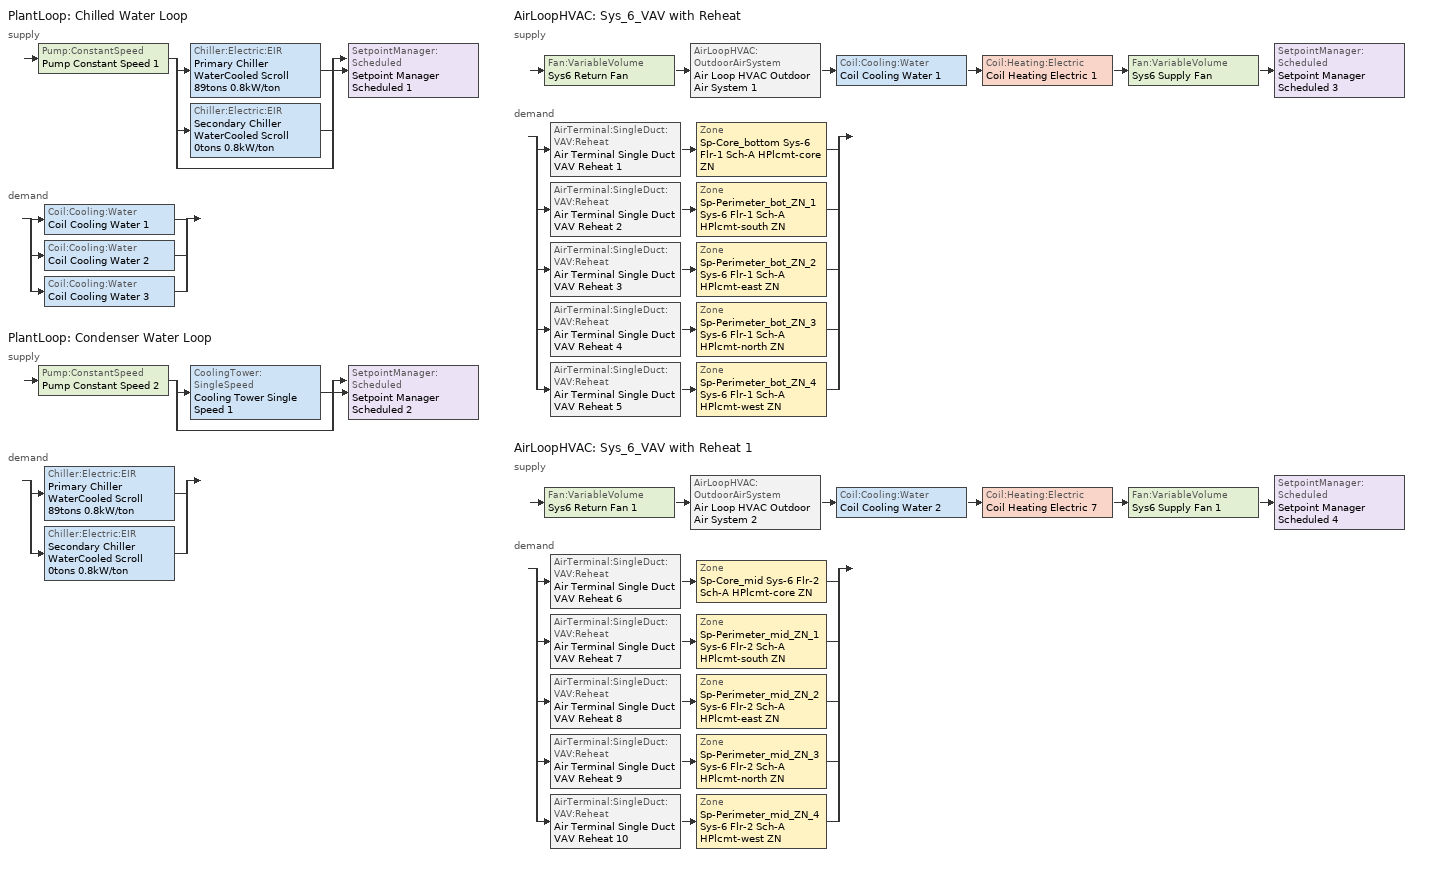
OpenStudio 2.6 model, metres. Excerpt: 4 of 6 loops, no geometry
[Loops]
PlantLoop 'Chilled Water Loop'
 supply: Pump:ConstantSpeed 'Pump Constant Speed 1' > split
  | Chiller:Electric:EIR 'Primary Chiller WaterCooled Scroll 89tons 0.8kW/ton'
  | Chiller:Electric:EIR 'Secondary Chiller WaterCooled Scroll 0tons 0.8kW/ton'
  | bypass
  join > SetpointManager:Scheduled 'Setpoint Manager Scheduled 1'
 demand: split
  | Coil:Cooling:Water 'Coil Cooling Water 1'
  | Coil:Cooling:Water 'Coil Cooling Water 2'
  | Coil:Cooling:Water 'Coil Cooling Water 3'
PlantLoop 'Condenser Water Loop'
 supply: Pump:ConstantSpeed 'Pump Constant Speed 2' > split
  | CoolingTower:SingleSpeed 'Cooling Tower Single Speed 1'
  | bypass
  join > SetpointManager:Scheduled 'Setpoint Manager Scheduled 2'
 demand: split
  | Chiller:Electric:EIR 'Primary Chiller WaterCooled Scroll 89tons 0.8kW/ton'
  | Chiller:Electric:EIR 'Secondary Chiller WaterCooled Scroll 0tons 0.8kW/ton'
AirLoopHVAC 'Sys_6_VAV with Reheat'
 supply: Fan:VariableVolume 'Sys6 Return Fan' > AirLoopHVAC:OutdoorAirSystem 'Air Loop HVAC Outdoor Air System 1' > Coil:Cooling:Water 'Coil Cooling Water 1' > Coil:Heating:Electric 'Coil Heating Electric 1' > Fan:VariableVolume 'Sys6 Supply Fan' > SetpointManager:Scheduled 'Setpoint Manager Scheduled 3'
 demand: split
  | AirTerminal:SingleDuct:VAV:Reheat 'Air Terminal Single Duct VAV Reheat 1' > Zone 'Sp-Core_bottom Sys-6 Flr-1 Sch-A HPlcmt-core ZN'
  | AirTerminal:SingleDuct:VAV:Reheat 'Air Terminal Single Duct VAV Reheat 2' > Zone 'Sp-Perimeter_bot_ZN_1 Sys-6 Flr-1 Sch-A HPlcmt-south ZN'
  | AirTerminal:SingleDuct:VAV:Reheat 'Air Terminal Single Duct VAV Reheat 3' > Zone 'Sp-Perimeter_bot_ZN_2 Sys-6 Flr-1 Sch-A HPlcmt-east ZN'
  | AirTerminal:SingleDuct:VAV:Reheat 'Air Terminal Single Duct VAV Reheat 4' > Zone 'Sp-Perimeter_bot_ZN_3 Sys-6 Flr-1 Sch-A HPlcmt-north ZN'
  | AirTerminal:SingleDuct:VAV:Reheat 'Air Terminal Single Duct VAV Reheat 5' > Zone 'Sp-Perimeter_bot_ZN_4 Sys-6 Flr-1 Sch-A HPlcmt-west ZN'
AirLoopHVAC 'Sys_6_VAV with Reheat 1'
 supply: Fan:VariableVolume 'Sys6 Return Fan 1' > AirLoopHVAC:OutdoorAirSystem 'Air Loop HVAC Outdoor Air System 2' > Coil:Cooling:Water 'Coil Cooling Water 2' > Coil:Heating:Electric 'Coil Heating Electric 7' > Fan:VariableVolume 'Sys6 Supply Fan 1' > SetpointManager:Scheduled 'Setpoint Manager Scheduled 4'
 demand: split
  | AirTerminal:SingleDuct:VAV:Reheat 'Air Terminal Single Duct VAV Reheat 6' > Zone 'Sp-Core_mid Sys-6 Flr-2 Sch-A HPlcmt-core ZN'
  | AirTerminal:SingleDuct:VAV:Reheat 'Air Terminal Single Duct VAV Reheat 7' > Zone 'Sp-Perimeter_mid_ZN_1 Sys-6 Flr-2 Sch-A HPlcmt-south ZN'
  | AirTerminal:SingleDuct:VAV:Reheat 'Air Terminal Single Duct VAV Reheat 8' > Zone 'Sp-Perimeter_mid_ZN_2 Sys-6 Flr-2 Sch-A HPlcmt-east ZN'
  | AirTerminal:SingleDuct:VAV:Reheat 'Air Terminal Single Duct VAV Reheat 9' > Zone 'Sp-Perimeter_mid_ZN_3 Sys-6 Flr-2 Sch-A HPlcmt-north ZN'
  | AirTerminal:SingleDuct:VAV:Reheat 'Air Terminal Single Duct VAV Reheat 10' > Zone 'Sp-Perimeter_mid_ZN_4 Sys-6 Flr-2 Sch-A HPlcmt-west ZN'
[Sizing:Zone] Zone Cooling Design Supply Air Temperature Input Method=SupplyAirTemperature; Zone Cooling Design Supply Air Temperature Difference {deltaC}=11.11; Zone Heating Design Supply Air Temperature Input Method=SupplyAirTemperature; Zone Heating Design Supply Air Temperature Difference {deltaC}=11.11; Zone Cooling Design Supply Air Humidity Ratio {kg-H2O/kg-air}=0.0085; Zone Heating Design Supply Air Humidity Ratio {kg-H2O/kg-air}=0.008; Cooling Design Air Flow Method=DesignDay; Heating Design Air Flow Method=DesignDay; Account for Dedicated Outdoor Air System=No; Dedicated Outdoor Air System Control Strategy=NeutralSupplyAir; Dedicated Outdoor Air Low Setpoint Temperature for Design {C}=autosize; Dedicated Outdoor Air High Setpoint Temperature for Design {C}=autosize
Name | Zone Cooling Design Supply Air Temperature {C} | Zone Heating Design Supply Air Temperature {C} | Zone Heating Sizing Factor | Zone Cooling Sizing Factor
Sp-FirstFloor_Plenum Sys-0 Flr-1 Sch-- undefined - HPlcmt-north ZN; Sp-MidFloor_Plenum Sys-0 Flr-2 Sch-- undefined - HPlcmt-north ZN; Sp-TopFloor_Plenum Sys-0 Flr-3 Sch-- undefined - HPlcmt-north ZN | 14 | 40
Sp-Perimeter_bot_ZN_3 Sys-6 Flr-1 Sch-A HPlcmt-north ZN; Sp-Perimeter_bot_ZN_2 Sys-6 Flr-1 Sch-A HPlcmt-east ZN; Sp-Perimeter_bot_ZN_4 Sys-6 Flr-1 Sch-A HPlcmt-west ZN; Sp-Perimeter_bot_ZN_1 Sys-6 Flr-1 Sch-A HPlcmt-south ZN; Sp-Core_bottom Sys-6 Flr-1 Sch-A HPlcmt-core ZN; Sp-Perimeter_mid_ZN_3 Sys-6 Flr-2 Sch-A HPlcmt-north ZN; Sp-Perimeter_mid_ZN_2 Sys-6 Flr-2 Sch-A HPlcmt-east ZN; Sp-Perimeter_mid_ZN_4 Sys-6 Flr-2 Sch-A HPlcmt-west ZN; Sp-Perimeter_mid_ZN_1 Sys-6 Flr-2 Sch-A HPlcmt-south ZN; Sp-Core_mid Sys-6 Flr-2 Sch-A HPlcmt-core ZN | 13 | 43 | 1.3 | 1.1
[Zone equipment]
Sp-Perimeter_bot_ZN_3 Sys-6 Flr-1 Sch-A HPlcmt-north ZN: Air Terminal Single Duct VAV Reheat 4, Zone HVAC Baseboard Convective Electric 4
Sp-Perimeter_bot_ZN_2 Sys-6 Flr-1 Sch-A HPlcmt-east ZN: Air Terminal Single Duct VAV Reheat 3, Zone HVAC Baseboard Convective Electric 3
Sp-Perimeter_bot_ZN_4 Sys-6 Flr-1 Sch-A HPlcmt-west ZN: Air Terminal Single Duct VAV Reheat 5, Zone HVAC Baseboard Convective Electric 5
Sp-Perimeter_bot_ZN_1 Sys-6 Flr-1 Sch-A HPlcmt-south ZN: Air Terminal Single Duct VAV Reheat 2, Zone HVAC Baseboard Convective Electric 2
Sp-Core_bottom Sys-6 Flr-1 Sch-A HPlcmt-core ZN: Air Terminal Single Duct VAV Reheat 1, Zone HVAC Baseboard Convective Electric 1
Sp-Perimeter_mid_ZN_3 Sys-6 Flr-2 Sch-A HPlcmt-north ZN: Air Terminal Single Duct VAV Reheat 9, Zone HVAC Baseboard Convective Electric 9
Sp-Perimeter_mid_ZN_2 Sys-6 Flr-2 Sch-A HPlcmt-east ZN: Air Terminal Single Duct VAV Reheat 8, Zone HVAC Baseboard Convective Electric 8
Sp-Perimeter_mid_ZN_4 Sys-6 Flr-2 Sch-A HPlcmt-west ZN: Air Terminal Single Duct VAV Reheat 10, Zone HVAC Baseboard Convective Electric 10
Sp-Perimeter_mid_ZN_1 Sys-6 Flr-2 Sch-A HPlcmt-south ZN: Air Terminal Single Duct VAV Reheat 7, Zone HVAC Baseboard Convective Electric 7
Sp-Core_mid Sys-6 Flr-2 Sch-A HPlcmt-core ZN: Air Terminal Single Duct VAV Reheat 6, Zone HVAC Baseboard Convective Electric 6
[PlantLoop] Glycol Concentration=0; Plant Loop Volume {m3}=Autocalculate; Load Distribution Scheme=Optimal
Chilled Water Loop; Condenser Water Loop
[Sizing:Plant] Loop Design Temperature Difference {deltaC}=6; Sizing Option=NonCoincident; Zone Timesteps in Averaging Window=1; Coincident Sizing Factor Mode=None
Name | Loop Type | Design Loop Exit Temperature {C}
Chilled Water Loop | Cooling | 7
Condenser Water Loop | Condenser | 29
[Pump:ConstantSpeed] Rated Flow Rate {m3/s}=autosize; Rated Pump Head {Pa}=179352; Rated Power Consumption {W}=autosize; Fraction of Motor Inefficiencies to Fluid Stream=0; Pump Control Type=Intermittent; Design Power Sizing Method=PowerPerFlowPerPressure; Design Electric Power per Unit Flow Rate {W/(m3/s)}=348701.1
Name | Motor Efficiency | Design Shaft Power per Unit Flow Rate per Unit Head {W-s/m3-Pa}
Pump Constant Speed 1 | 0.895 | 1.75215
Pump Constant Speed 2 | 0.917 | 1.53876
[Chiller:Electric:EIR] Cooling Capacity Function of Temperature Curve=WaterCooled_Scroll_CAPFT_NECB2011; Electric Input to Cooling Output Ratio Function of Temperature Curve=WaterCooled_Scroll_EIRFT_NECB2011; Electric Input to Cooling Output Ratio Function of Part Load Ratio Curve=WaterCooled_Scroll_EIRFPLR_NECB2011; Minimum Part Load Ratio=0.25; Minimum Unloading Ratio=0.25; Condenser Type=WaterCooled; Chiller Flow Mode=LeavingSetpointModulated; Design Heat Recovery Water Flow Rate {m3/s}=0; Sizing Factor=1; Basin Heater Capacity {W/K}=0; Basin Heater Setpoint Temperature {C}=10
Name | Reference Capacity {W} | Reference COP {W/W}
Primary Chiller WaterCooled Scroll 89tons 0.8kW/ton | 311895 | 4.54393
Secondary Chiller WaterCooled Scroll 0tons 0.8kW/ton | 0.001 | 4.5032
[SetpointManager:Scheduled] Control Variable=Temperature
Name | Schedule
Setpoint Manager Scheduled 1 | CHW Temp
Setpoint Manager Scheduled 2 | CW Temp
Setpoint Manager Scheduled 3 | Supply Air Temp
Setpoint Manager Scheduled 4 | Supply Air Temp 1
[CoolingTower:SingleSpeed]
Cooling Tower Single Speed 1: Design Water Flow Rate {m3/s}=autosize; Design Air Flow Rate {m3/s}=autosize; Fan Power at Design Air Flow Rate {W}=4946.95; U-Factor Times Area Value at Design Air Flow Rate {W/K}=autosize; Air Flow Rate in Free Convection Regime {m3/s}=autosize; U-Factor Times Area Value at Free Convection Air Flow Rate {W/K}=autosize; Performance Input Method=UFactorTimesAreaAndDesignWaterFlowRate; Free Convection Capacity {W}=0; Basin Heater Capacity {W/K}=0; Evaporation Loss Mode=LossFactor; Evaporation Loss Factor {percent/K}=0.2; Drift Loss Percent {percent}=0.008; Blowdown Calculation Mode=ConcentrationRatio; Blowdown Concentration Ratio=3; Capacity Control=FanCycling; Number of Cells=1; Cell Control=MinimalCell; Cell Minimum  Water Flow Rate Fraction=0.33; Cell Maximum Water Flow Rate Fraction=2.5; Sizing Factor=1; Free Convection Air Flow Rate Sizing Factor=0.1; Free Convection U-Factor Times Area Value Sizing Factor=0.1; Heat Rejection Capacity and Nominal Capacity Sizing Ratio=1.25; Free Convection Nominal Capacity Sizing Factor=0.1; Design Inlet Air Dry-Bulb Temperature {C}=35; Design Inlet Air Wet-Bulb Temperature {C}=24; Design Approach Temperature {deltaC}=5; Design Range Temperature {deltaC}=6
[AirLoopHVAC] Design Supply Air Flow Rate {m3/s}=AutoSize
Name | Availability Schedule
Sys_6_VAV with Reheat | Sys_6_VAV with Reheat Occ Sch
Sys_6_VAV with Reheat 1 | Sys_6_VAV with Reheat 1 Occ Sch
[Sizing:System] Type of Load to Size On=Sensible; Design Outdoor Air Flow Rate {m3/s}=Autosize; Minimum System Air Flow Ratio=0.3; Preheat Design Temperature {C}=7; Preheat Design Humidity Ratio {kg-H2O/kg-Air}=0.008; Precool Design Temperature {C}=12.8; Precool Design Humidity Ratio {kg-H2O/kg-Air}=0.008; Central Cooling Design Supply Air Temperature {C}=13; Central Heating Design Supply Air Temperature {C}=13.1; Sizing Option=NonCoincident; 100% Outdoor Air in Cooling=No; 100% Outdoor Air in Heating=No; Central Cooling Design Supply Air Humidity Ratio {kg-H2O/kg-Air}=0.0085; Central Heating Design Supply Air Humidity Ratio {kg-H2O/kg-Air}=0.008; Cooling Design Air Flow Method=DesignDay; Cooling Design Air Flow Rate {m3/s}=0; Heating Design Air Flow Method=DesignDay; Heating Design Air Flow Rate {m3/s}=0; System Outdoor Air Method=ZoneSum; Zone Maximum Outdoor Air Fraction=1; Cooling Supply Air Flow Rate Per Floor Area {m3/s-m2}=0.00996765; Cooling Fraction of Autosized Cooling Supply Air Flow Rate=1; Cooling Supply Air Flow Rate Per Unit Cooling Capacity {m3/s-W}=3.94755e-05; Heating Supply Air Flow Rate Per Floor Area {m3/s-m2}=0.00996765; Heating Fraction of Autosized Heating Supply Air Flow Rate=1; Heating Fraction of Autosized Cooling Supply Air Flow Rate=1; Heating Supply Air Flow Rate Per Unit Heating Capacity {m3/s-W}=3.15882e-05; Cooling Design Capacity Method=CoolingDesignCapacity; Cooling Design Capacity {W}=autosize; Cooling Design Capacity Per Floor Area {W/m2}=234.7; Fraction of Autosized Cooling Design Capacity=1; Heating Design Capacity Method=HeatingDesignCapacity; Heating Design Capacity {W}=autosize; Heating Design Capacity Per Floor Area {W/m2}=157; Fraction of Autosized Heating Design Capacity=1; Central Cooling Capacity Control Method=OnOff
Sys_6_VAV with Reheat; Sys_6_VAV with Reheat 1
[Fan:VariableVolume] Availability Schedule=Always On Discrete; Maximum Flow Rate {m3/s}=Autosize; Fan Power Minimum Flow Rate Input Method=Fraction; Fan Power Minimum Flow Fraction=0.68; Fan Power Minimum Air Flow Rate {m3/s}=0; Motor In Airstream Fraction=1; Fan Power Coefficient 1=-2.4176; Fan Power Coefficient 2=9.5874; Fan Power Coefficient 3=-11.559; Fan Power Coefficient 4=5.4009; Fan Power Coefficient 5=0
Name | Fan Efficiency | Pressure Rise {Pa} | Motor Efficiency
Sys6 Supply Fan; Sys6 Supply Fan 1 | 0.549965 | 1000 | 0.8461
Sys6 Return Fan; Sys6 Return Fan 1 | 0.299975 | 250 | 0.4615
[Coil:Heating:Electric] Availability Schedule=Always On Discrete
Coil Heating Electric 1; Coil Heating Electric 2; Coil Heating Electric 3; Coil Heating Electric 4; Coil Heating Electric 5; Coil Heating Electric 6; Coil Heating Electric 7; Coil Heating Electric 8; Coil Heating Electric 9; Coil Heating Electric 10; Coil Heating Electric 11; Coil Heating Electric 12
[Coil:Cooling:Water] Availability Schedule=Always On Discrete
Coil Cooling Water 1; Coil Cooling Water 2; Coil Cooling Water 3
[Controller:OutdoorAir] Minimum Outdoor Air Flow Rate {m3/s}=autosize; Maximum Outdoor Air Flow Rate {m3/s}=Autosize; Economizer Control Type=DifferentialEnthalpy; Economizer Control Action Type=ModulateFlow; Lockout Type=NoLockout; Minimum Limit Type=FixedMinimum; High Humidity Control=No; Heat Recovery Bypass Control Type=BypassWhenOAFlowGreaterThanMinimum
Name | Minimum Outdoor Air Schedule | Controller Mechanical Ventilation
Controller Outdoor Air 1 | Sys_6_VAV with Reheat Occ Sch | Controller Mechanical Ventilation 1
Controller Outdoor Air 2 | Sys_6_VAV with Reheat 1 Occ Sch | Controller Mechanical Ventilation 2
[Controller:MechanicalVentilation] Availability Schedule=Always On Discrete; System Outdoor Air Method=ZoneSum
Controller Mechanical Ventilation 1; Controller Mechanical Ventilation 2
[AirLoopHVAC:OutdoorAirSystem]
Name | Controller
Air Loop HVAC Outdoor Air System 1 | Controller Outdoor Air 1
Air Loop HVAC Outdoor Air System 2 | Controller Outdoor Air 2
[Controller:WaterCoil] Action=Reverse; Minimum Actuated Flow {m3/s}=0
Name | Water Coil
Controller Water Coil 1 | Coil Cooling Water 1
Controller Water Coil 2 | Coil Cooling Water 2
Controller Water Coil 3 | Coil Cooling Water 3
[AirTerminal:SingleDuct:VAV:Reheat] Availability Schedule=Always On Discrete; Maximum Air Flow Rate {m3/s}=AutoSize; Zone Minimum Air Flow Input Method=Constant; Constant Minimum Air Flow Fraction=0.3; Maximum Hot Water or Steam Flow Rate {m3/s}=AutoSize; Minimum Hot Water or Steam Flow Rate {m3/s}=0; Convergence Tolerance=0.001; Damper Heating Action=Normal; Maximum Flow per Zone Floor Area During Reheat {m3/s-m2}=AutoSize; Maximum Flow Fraction During Reheat=0.5; Maximum Reheat Air Temperature {C}=43; Control For Outdoor Air=No
Name | Fixed Minimum Air Flow Rate {m3/s} | Reheat Coil
Air Terminal Single Duct VAV Reheat 1 | 1.96707 | Coil Heating Electric 2
Air Terminal Single Duct VAV Reheat 2 | 0.414676 | Coil Heating Electric 3
Air Terminal Single Duct VAV Reheat 3 | 0.262524 | Coil Heating Electric 4
Air Terminal Single Duct VAV Reheat 4 | 0.414676 | Coil Heating Electric 5
Air Terminal Single Duct VAV Reheat 5 | 0.262507 | Coil Heating Electric 6
Air Terminal Single Duct VAV Reheat 6 | 1.96707 | Coil Heating Electric 8
Air Terminal Single Duct VAV Reheat 7 | 0.414676 | Coil Heating Electric 9
Air Terminal Single Duct VAV Reheat 8 | 0.262524 | Coil Heating Electric 10
Air Terminal Single Duct VAV Reheat 9 | 0.414676 | Coil Heating Electric 11
Air Terminal Single Duct VAV Reheat 10 | 0.262507 | Coil Heating Electric 12
[ZoneHVAC:Baseboard:Convective:Electric] Availability Schedule=Always On Discrete; Nominal Capacity {W}=autosize; Efficiency=1
Zone HVAC Baseboard Convective Electric 1; Zone HVAC Baseboard Convective Electric 2; Zone HVAC Baseboard Convective Electric 3; Zone HVAC Baseboard Convective Electric 4; Zone HVAC Baseboard Convective Electric 5; Zone HVAC Baseboard Convective Electric 6; Zone HVAC Baseboard Convective Electric 7; Zone HVAC Baseboard Convective Electric 8; Zone HVAC Baseboard Convective Electric 9; Zone HVAC Baseboard Convective Electric 10
[HeatExchanger:AirToAir:SensibleAndLatent] Availability Schedule=Always On Discrete; Nominal Supply Air Flow Rate {m3/s}=autosize; Sensible Effectiveness at 100% Heating Air Flow=0.5; Latent Effectiveness at 100% Heating Air Flow=0.5; Sensible Effectiveness at 75% Heating Air Flow=0.5; Latent Effectiveness at 75% Heating Air Flow=0.5; Sensible Effectiveness at 100% Cooling Air Flow=0.5; Latent Effectiveness at 100% Cooling Air Flow=0.5; Sensible Effectiveness at 75% Cooling Air Flow=0.5; Latent Effectiveness at 75% Cooling Air Flow=0.5; Nominal Electric Power {W}=552.415; Supply Air Outlet Temperature Control=Yes; Heat Exchanger Type=Rotary; Frost Control Type=ExhaustOnly; Threshold Temperature {C}=-23.3; Initial Defrost Time Fraction=0.167; Rate of Defrost Time Fraction Increase {1/K}=1.44; Economizer Lockout=Yes
Sys_6_VAV with Reheat ERV; Sys_6_VAV with Reheat 1 ERV; Sys_6_VAV with Reheat 2 ERV
[SetpointManager:OutdoorAirPretreat] Minimum Setpoint Temperature {C}=-99; Maximum Setpoint Temperature {C}=99; Minimum Setpoint Humidity Ratio {kgWater/kgDryAir}=1e-05; Maximum Setpoint Humidity Ratio {kgWater/kgDryAir}=1
Setpoint Manager Outdoor Air Pretreat 1; Setpoint Manager Outdoor Air Pretreat 2
[Schedule:Ruleset]
Name | Default Day Schedule | Summer Design Day Schedule | Winter Design Day Schedule
CHW Temp | Schedule Day 3
CW Temp | Schedule Day 4
Supply Air Temp | Supply Air Temp Default
Supply Air Temp 1 | Supply Air Temp Default 1
Sys_6_VAV with Reheat Occ Sch | Sys_6_VAV with Reheat Occ Sch Default | Sys_6_VAV with Reheat Occ Sch Summer Design Day | Sys_6_VAV with Reheat Occ Sch Winter Design Day
Sys_6_VAV with Reheat 1 Occ Sch | Sys_6_VAV with Reheat 1 Occ Sch Default | Sys_6_VAV with Reheat 1 Occ Sch Summer Design Day | Sys_6_VAV with Reheat 1 Occ Sch Winter Design Day
[Schedule:Day]
Schedule Day 3; wkdCHW Temp 1; satCHW Temp 1; sunCHW Temp 1: 1, 0, 7, 2, 0, 7, 3, 0, 7, 4, 0, 7, 5, 0, 7, 6, 0, 7, 7, 0, 7, 8, 0, 7, 9, 0, 7, 10, 0, 7, 11, 0, 7, 12, 0, 7, 13, 0, 7, 14, 0, 7, 15, 0, 7, 16, 0, 7, 17, 0, 7, 18, 0, 7, 19, 0, 7, 20, 0, 7, 21, 0, 7, 22, 0, 7, 23, 0, 7, 24, 0, 7
Schedule Day 4; wkdCW Temp 1; satCW Temp 1; sunCW Temp 1: 1, 0, 29, 2, 0, 29, 3, 0, 29, 4, 0, 29, 5, 0, 29, 6, 0, 29, 7, 0, 29, 8, 0, 29, 9, 0, 29, 10, 0, 29, 11, 0, 29, 12, 0, 29, 13, 0, 29, 14, 0, 29, 15, 0, 29, 16, 0, 29, 17, 0, 29, 18, 0, 29, 19, 0, 29, 20, 0, 29, 21, 0, 29, 22, 0, 29, 23, 0, 29, 24, 0, 29
Supply Air Temp Default; Supply Air Temp Default 1: 24, 0, 13
Sys_6_VAV with Reheat Occ Sch Default; Sys_6_VAV with Reheat Occ Sch Winter Design Day; Sys_6_VAV with Reheat Occ Sch Summer Design Day; Sys_6_VAV with Reheat 1 Occ Sch Default; Sys_6_VAV with Reheat 1 Occ Sch Winter Design Day; Sys_6_VAV with Reheat 1 Occ Sch Summer Design Day: 24, 0, 1
Sys_6_VAV with Reheat Occ Sch Monday; Sys_6_VAV with Reheat Occ Sch Tuesday; Sys_6_VAV with Reheat Occ Sch Wednesday; Sys_6_VAV with Reheat Occ Sch Thursday; Sys_6_VAV with Reheat Occ Sch Friday; Sys_6_VAV with Reheat 1 Occ Sch Monday; Sys_6_VAV with Reheat 1 Occ Sch Tuesday; Sys_6_VAV with Reheat 1 Occ Sch Wednesday; Sys_6_VAV with Reheat 1 Occ Sch Thursday; Sys_6_VAV with Reheat 1 Occ Sch Friday: 8, 0, 0, 19, 0, 1, 24, 0, 0
Sys_6_VAV with Reheat Occ Sch Saturday; Sys_6_VAV with Reheat Occ Sch Sunday; Sys_6_VAV with Reheat 1 Occ Sch Saturday; Sys_6_VAV with Reheat 1 Occ Sch Sunday: 24, 0, 0
[Schedule:Rule] Date Specification Type=DateRange; Start Month=1; Start Day=1; End Month=12
Name | Schedule Ruleset | Rule Order | Day Schedule | Apply Sunday | Apply Monday | Apply Tuesday | Apply Wednesday | Apply Thursday | Apply Friday | Apply Saturday | End Day
wkdCHW Temp rule | CHW Temp | 2 | wkdCHW Temp 1 | No | Yes | Yes | Yes | Yes | Yes | No | 31
satCHW Temprule | CHW Temp | 1 | satCHW Temp 1 | No | No | No | No | No | No | Yes | 31
sunCHW Temprule | CHW Temp | 0 | sunCHW Temp 1 | Yes | No | No | No | No | No | No | 31
wkdCW Temp rule | CW Temp | 2 | wkdCW Temp 1 | No | Yes | Yes | Yes | Yes | Yes | No | 31
satCW Temprule | CW Temp | 1 | satCW Temp 1 | No | No | No | No | No | No | Yes | 31
sunCW Temprule | CW Temp | 0 | sunCW Temp 1 | Yes | No | No | No | No | No | No | 31
Sys_6_VAV with Reheat Occ Sch Monday Rule | Sys_6_VAV with Reheat Occ Sch | 6 | Sys_6_VAV with Reheat Occ Sch Monday |  | Yes |  |  |  |  |  | 25
Sys_6_VAV with Reheat Occ Sch Tuesday Rule | Sys_6_VAV with Reheat Occ Sch | 5 | Sys_6_VAV with Reheat Occ Sch Tuesday |  |  | Yes |  |  |  |  | 26
Sys_6_VAV with Reheat Occ Sch Wednesday Rule | Sys_6_VAV with Reheat Occ Sch | 4 | Sys_6_VAV with Reheat Occ Sch Wednesday |  |  |  | Yes |  |  |  | 27
Sys_6_VAV with Reheat Occ Sch Thursday Rule | Sys_6_VAV with Reheat Occ Sch | 3 | Sys_6_VAV with Reheat Occ Sch Thursday |  |  |  |  | Yes |  |  | 28
Sys_6_VAV with Reheat Occ Sch Friday Rule | Sys_6_VAV with Reheat Occ Sch | 2 | Sys_6_VAV with Reheat Occ Sch Friday |  |  |  |  |  | Yes |  | 29
Sys_6_VAV with Reheat Occ Sch Saturday Rule | Sys_6_VAV with Reheat Occ Sch | 1 | Sys_6_VAV with Reheat Occ Sch Saturday |  |  |  |  |  |  | Yes | 30
Sys_6_VAV with Reheat Occ Sch Sunday Rule | Sys_6_VAV with Reheat Occ Sch | 0 | Sys_6_VAV with Reheat Occ Sch Sunday | Yes |  |  |  |  |  |  | 31
Sys_6_VAV with Reheat 1 Occ Sch Monday Rule | Sys_6_VAV with Reheat 1 Occ Sch | 6 | Sys_6_VAV with Reheat 1 Occ Sch Monday |  | Yes |  |  |  |  |  | 25
Sys_6_VAV with Reheat 1 Occ Sch Tuesday Rule | Sys_6_VAV with Reheat 1 Occ Sch | 5 | Sys_6_VAV with Reheat 1 Occ Sch Tuesday |  |  | Yes |  |  |  |  | 26
Sys_6_VAV with Reheat 1 Occ Sch Wednesday Rule | Sys_6_VAV with Reheat 1 Occ Sch | 4 | Sys_6_VAV with Reheat 1 Occ Sch Wednesday |  |  |  | Yes |  |  |  | 27
Sys_6_VAV with Reheat 1 Occ Sch Thursday Rule | Sys_6_VAV with Reheat 1 Occ Sch | 3 | Sys_6_VAV with Reheat 1 Occ Sch Thursday |  |  |  |  | Yes |  |  | 28
Sys_6_VAV with Reheat 1 Occ Sch Friday Rule | Sys_6_VAV with Reheat 1 Occ Sch | 2 | Sys_6_VAV with Reheat 1 Occ Sch Friday |  |  |  |  |  | Yes |  | 29
Sys_6_VAV with Reheat 1 Occ Sch Saturday Rule | Sys_6_VAV with Reheat 1 Occ Sch | 1 | Sys_6_VAV with Reheat 1 Occ Sch Saturday |  |  |  |  |  |  | Yes | 30
Sys_6_VAV with Reheat 1 Occ Sch Sunday Rule | Sys_6_VAV with Reheat 1 Occ Sch | 0 | Sys_6_VAV with Reheat 1 Occ Sch Sunday | Yes |  |  |  |  |  |  | 31
[Schedule:Constant]
Always On Discrete: Value=1
[Curve:Biquadratic] Minimum Value of x=5; Maximum Value of x=10; Minimum Value of y=24; Maximum Value of y=35
Name | Coefficient1 Constant | Coefficient2 x | Coefficient3 x**2 | Coefficient4 y | Coefficient5 y**2 | Coefficient6 x*y
WaterCooled_Scroll_CAPFT_NECB2011 | 0.94418 | 0.0337102 | 9.75564e-05 | -0.00322114 | -4.91832e-05 | -0.000177584
WaterCooled_Scroll_EIRFT_NECB2011 | 0.727393 | -0.0118922 | 0.000541177 | 0.00187934 | 0.000473461 | -0.000711472
[Curve:Quadratic]
WaterCooled_Scroll_EIRFPLR_NECB2011: Coefficient1 Constant=0.04412; Coefficient2 x=0.640367; Coefficient3 x**2=0.319555; Minimum Value of x=0; Maximum Value of x=1
